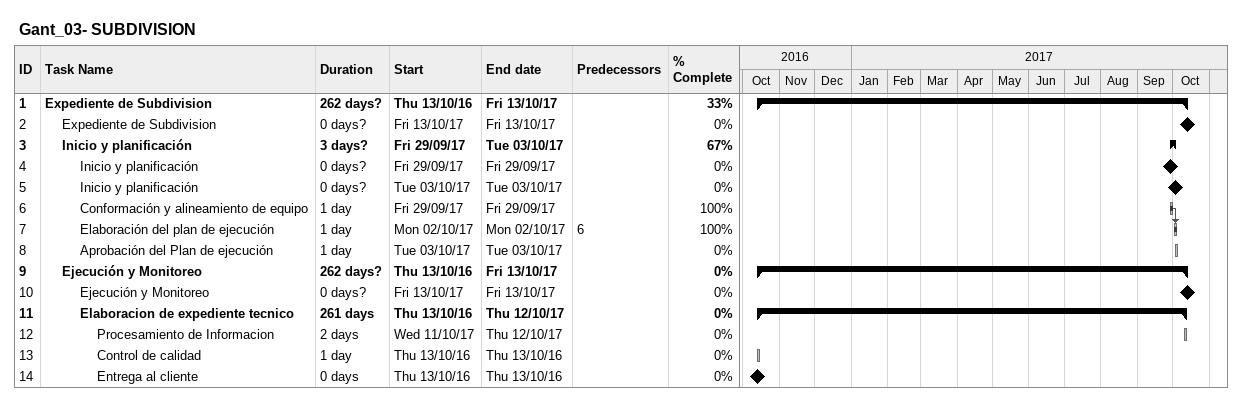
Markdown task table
Gant_03- SUBDIVISION

| ID | Level | Task | Duration | Start | Finish | Predecessors | % complete |
|---|---|---|---|---|---|---|---|
| 1 | 1 | **Expediente de Subdivision** | 262d? | 2016-10-13 | 2017-10-13 |  | 33 |
| 2 | 2 | Expediente de Subdivision | 0d? | 2017-10-13 | 2017-10-13 |  | 0 |
| 3 | 2 | **Inicio y planificación** | 3d? | 2017-09-29 | 2017-10-03 |  | 67 |
| 4 | 3 | Inicio y planificación | 0d? | 2017-09-29 | 2017-09-29 |  | 0 |
| 5 | 3 | Inicio y planificación | 0d? | 2017-10-03 | 2017-10-03 |  | 0 |
| 6 | 3 | Conformación y alineamiento de equipo | 1d | 2017-09-29 | 2017-09-29 |  | 100 |
| 7 | 3 | Elaboración del plan de ejecución | 1d | 2017-10-02 | 2017-10-02 | 6 | 100 |
| 8 | 3 | Aprobación del Plan de ejecución | 1d | 2017-10-03 | 2017-10-03 |  | 0 |
| 9 | 2 | **Ejecución y Monitoreo** | 262d? | 2016-10-13 | 2017-10-13 |  | 0 |
| 10 | 3 | Ejecución y Monitoreo | 0d? | 2017-10-13 | 2017-10-13 |  | 0 |
| 11 | 3 | **Elaboracion de expediente tecnico** | 261d | 2016-10-13 | 2017-10-12 |  | 0 |
| 12 | 4 | Procesamiento de Informacion | 2d | 2017-10-11 | 2017-10-12 |  | 0 |
| 13 | 4 | Control de calidad | 1d | 2016-10-13 | 2016-10-13 |  | 0 |
| 14 | 4 | Entrega al cliente | 0d | 2016-10-13 | 2016-10-13 |  | 0 |
